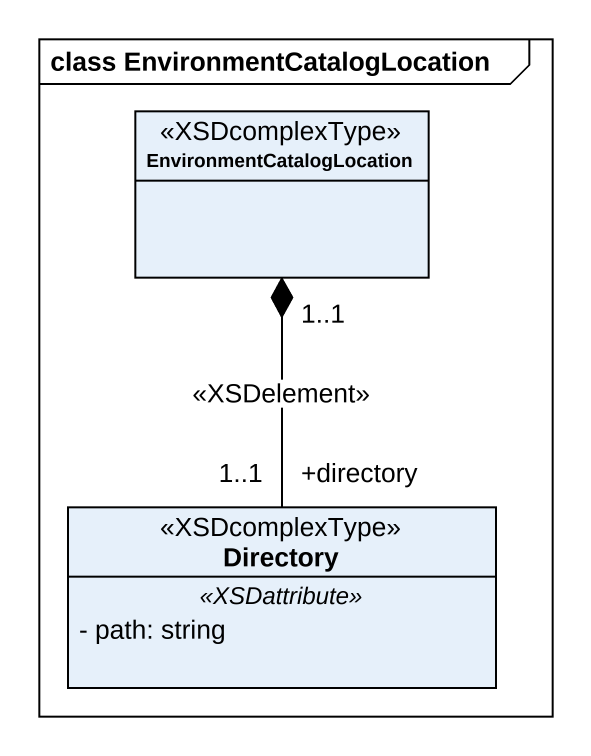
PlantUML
@startuml
mainframe class EnvironmentCatalogLocation
hide circle
hide empty members
skinparam classAttributeIconSize 0
class EnvironmentCatalogLocation <<XSDcomplexType>>
class Directory <<XSDcomplexType>> {
  .. <<XSDattribute>> ..
  - path: string
}
EnvironmentCatalogLocation "1..1" *-- "+directory\n1..1" Directory : <<XSDelement>>
@enduml
